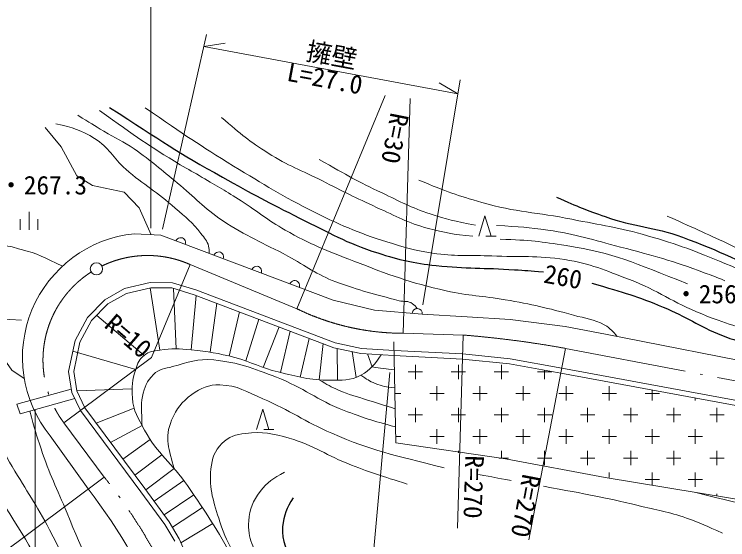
# Model space of a CAD drawing. Units: millimetres, scale not verified. Extents: x 40000 to 680000, y 20000 to 380000.
# Drawn here: x 83536 to 153805, y 288938 to 340697 of the extents above; entities that cross this region are included whole.
import ezdxf
from ezdxf.enums import TextEntityAlignment as Align

# ---------------------------------------------------------------- set-up
doc = ezdxf.new("R2010")
doc.units = ezdxf.units.MM
doc.header["$LTSCALE"] = 1000
doc.linetypes.add('DASHED', pattern=[7.5, 6, -1.5])
doc.linetypes.add('LONG_DASHED_DOTTED', pattern=[15.25, 12, -1.5, 0.25, -1.5])
for name, color, linetype, lineweight in [('M-BGD', 7, 'Continuous', 13), ('M-BMK', 2, 'LONG_DASHED_DOTTED', 13), ('M-STR-HTXT', 7, 'Continuous', 13)]:
    doc.layers.add(name, color=color, linetype=linetype, lineweight=lineweight)
doc.styles.add('ＭＳ ゴシック', font='')
doc.styles.get('ＭＳ ゴシック').set_extended_font_data('MS Gothic')

msp = doc.modelspace()

# ---------------------------------------------------------------- linework, layer by layer
at = {"layer": 'M-BGD'}
for p, q in [((84997, 319473), (84997, 321223)), ((84122, 319473), (84122, 320523)), ((85872, 319473), (85872, 320523)), ((129291, 318832), (129891, 320832)), ((129891, 320832), (130491, 318832)), ((129991, 318832), (130991, 318832)), ((97866, 307614), (96928, 313752)), ((99467, 307736), (99230, 313688)), ((100965, 307635), (101439, 313003)), ((102837, 307409), (103479, 312230)), ((104711, 307028), (105703, 311386)), ((96320, 307099), (91659, 311041)), ((106330, 306557), (107626, 310656)), ((108061, 305902), (109618, 309901)), ((109763, 305408), (110711, 309486)), ((111707, 304953), (112590, 308773)), ((113556, 304687), (113949, 308258)), ((115362, 304653), (115345, 307784)), ((95495, 305720), (89309, 307511)), ((117194, 304927), (116820, 307470)), ((118777, 305968), (118334, 307247)), ((123037, 306178), (123037, 304764)), ((127280, 306178), (127280, 304764)), ((131522, 306178), (131522, 304764)), ((122330, 305471), (123744, 305471)), ((126573, 305471), (127987, 305471)), ((130815, 305471), (132229, 305471)), ((135058, 305471), (136472, 305471)), ((135765, 305628), (135765, 304764)), ((95155, 303818), (89685, 303591)), ((125158, 304056), (125158, 302642)), ((129401, 304056), (129401, 302642)), ((133644, 304056), (133644, 302642)), ((137886, 304056), (137886, 302642)), ((142129, 304056), (142129, 302642)), ((146372, 303672), (146372, 302642)), ((121022, 303349), (121623, 303349)), ((124451, 303349), (125866, 303349)), ((128694, 303349), (130108, 303349)), ((132937, 303349), (134351, 303349)), ((137179, 303349), (138593, 303349)), ((141422, 303349), (142836, 303349)), ((145664, 303349), (147079, 303349)), ((150614, 302890), (150614, 302642)), ((83783, 302288), (84120, 301352)), ((95334, 301900), (91612, 300414)), ((107406, 299803), (108006, 301803)), ((108006, 301803), (108606, 299803)), ((123037, 301935), (123037, 300521)), ((127280, 301935), (127280, 300521)), ((131522, 301935), (131522, 300521)), ((135765, 301935), (135765, 300521)), ((140008, 301935), (140008, 300521)), ((144250, 301935), (144250, 300521)), ((148493, 301935), (148493, 300521)), ((152736, 301935), (152736, 300521)), ((122330, 301228), (123744, 301228)), ((126573, 301228), (127987, 301228)), ((130815, 301228), (132229, 301228)), ((135058, 301228), (136472, 301228)), ((139301, 301228), (140715, 301228)), ((143543, 301228), (144957, 301228)), ((147786, 301228), (149200, 301228)), ((152028, 301228), (153443, 301228)), ((96117, 300204), (93021, 298518)), ((108106, 299803), (109106, 299803)), ((125158, 299814), (125158, 298400)), ((129401, 299814), (129401, 298400)), ((133644, 299814), (133644, 298400)), ((137886, 299814), (137886, 298400)), ((142129, 299814), (142129, 298400)), ((146372, 299814), (146372, 298400)), ((150614, 299814), (150614, 298400)), ((87080, 299161), (90822, 293943)), ((96920, 298813), (94230, 296890)), ((121105, 299107), (121623, 299107)), ((124451, 299107), (125866, 299107)), ((128694, 299107), (130108, 299107)), ((132937, 299107), (134351, 299107)), ((137179, 299107), (138593, 299107)), ((141422, 299107), (142836, 299107)), ((145664, 299107), (147079, 299107)), ((149907, 299107), (151321, 299107)), ((98069, 297306), (95424, 295283)), ((127280, 297692), (127280, 297486)), ((131522, 297692), (131522, 296961)), ((135765, 297692), (135765, 296278)), ((140008, 297692), (140008, 296278)), ((144250, 297692), (144250, 296278)), ((148493, 297692), (148493, 296278)), ((152736, 297692), (152736, 296278)), ((131294, 296985), (132229, 296985)), ((135058, 296985), (136472, 296985)), ((139301, 296985), (140715, 296985)), ((143543, 296985), (144957, 296985)), ((147786, 296985), (149200, 296985)), ((152028, 296985), (153443, 296985)), ((99282, 295942), (96497, 293838)), ((142129, 295571), (142129, 295082)), ((146372, 295571), (146372, 294357)), ((150614, 295571), (150614, 294157)), ((100233, 294777), (97316, 292736)), ((145664, 294864), (147079, 294864)), ((149907, 294864), (151321, 294864)), ((101227, 293357), (98307, 291375)), ((152736, 293450), (152736, 293271)), ((102071, 292105), (99111, 290168)), ((103076, 290546), (99953, 288634))]:
    msp.add_line(p, q, dxfattribs=at)
at = {"layer": 'M-BGD', "linetype": 'DASHED'}
for p, q in [((83783, 302288), (89150, 303785)), ((84120, 301352), (89487, 302849))]:
    msp.add_line(p, q, dxfattribs=at)
for points in [[(86565, 329558), (88139, 327653), (89685, 324781), (91231, 323843), (94350, 323180), (95841, 321634), (97017, 318983)], [(75004, 319667), (81837, 307699), (83287, 305629), (84517, 304813)]]:
    msp.add_lwpolyline(points, dxfattribs=at)
at = {"layer": 'M-BGD'}
for points in [[(95362, 319080), (97957, 318928), (114943, 312537), (119001, 311543), (123722, 311171)], [(99339, 288785), (98373, 290441), (95998, 293671), (90055, 301672), (89202, 303440), (88889, 305520), (89534, 308575), (90748, 310820), (92442, 312569), (94393, 313673), (96914, 314262), (99123, 314244), (101423, 313544), (115153, 308336), (117748, 307783), (120940, 307588), (127705, 307234), (132380, 306762), (137454, 305825), (177788, 298390)], [(102839, 282167), (99784, 289013), (98791, 290716), (96400, 293969), (90484, 301932), (89686, 303589), (89397, 305505), (90008, 308401), (91155, 310522), (92751, 312169), (94576, 313202), (96970, 313762), (99046, 313744), (101262, 313071), (115012, 307855), (117681, 307287), (120912, 307089), (127667, 306735), (132310, 306267), (137363, 305333), (177712, 297896)], [(123722, 311171), (128153, 310881), (132377, 310632), (137802, 309928), (141777, 309183), (175186, 302616), (182001, 301860), (186970, 301667), (193831, 301901), (207621, 303275), (213612, 303496), (219326, 303358), (224875, 302281), (230507, 300707), (257158, 292779)], [(280661, 309171), (281729, 303249), (281953, 296014), (280524, 288560), (277418, 283652), (273815, 280485), (269405, 277938), (264575, 276684), (260786, 277056), (248363, 281715), (235381, 285877), (224634, 288300), (216808, 289231), (208825, 289339), (201030, 288424), (192706, 288237), (181153, 288921), (172208, 290039), (141740, 295055), (131925, 296918), (121117, 298471), (120924, 308431)]]:
    msp.add_lwpolyline(points, dxfattribs=at)
for centre, radius, start, end in [((96598, 306885), 12258, 95.78722, 219.05766), ((99914, 318192), 500, 339.3802, 159.3802), ((103658, 316783), 500, 339.3802, 159.3802), ((107402, 315375), 500, 339.3802, 159.3802), ((111145, 313966), 500, 339.3802, 159.3802), ((123223, 311210), 500, 355.48601, 175.48601), ((39611, 255071), 64294, 23.375, 37.20021)]:
    msp.add_arc(centre, radius, start, end, dxfattribs=at)
for points, knots in [([(91936, 331205), (95676, 328581), (96670, 327782), (99887, 325877), (100723, 325382), (101203, 325127), (102041, 324635), (103550, 323747), (104403, 323260), (105878, 322316), (107588, 321220), (108445, 320445), (110212, 319445), (112736, 318015), (114268, 317419), (116976, 316380), (120466, 315041), (122439, 314268), (126087, 313454), (128325, 312954), (129634, 312978), (131893, 312580), (134547, 312112), (136025, 311778), (138620, 311052), (139829, 310714), (140592, 310703), (141685, 310086), (141980, 309919), (142128, 309793), (142375, 309561), (142605, 309346), (142682, 309251), (142912, 308960)], [0, 0, 0, 0, 1, 1, 1, 2, 2, 2, 3, 3, 3, 4, 4, 4, 5, 5, 5, 6, 6, 6, 7, 7, 7, 8, 8, 8, 9, 9, 9, 10, 10, 10, 11, 11, 11, 11]), ([(96412, 331493), (100525, 328665), (101652, 327873), (105136, 325751), (108201, 323884), (109906, 322804), (113115, 321196), (116004, 319747), (117703, 319063), (120789, 318104), (122458, 317585), (123418, 317329), (125151, 317110), (127250, 316845), (128449, 316985), (130562, 316889), (133377, 316761), (134985, 316970), (137768, 316530), (140332, 316125), (141694, 315498), (144118, 314570), (146996, 313468), (148380, 312323), (151240, 311174), (153601, 310226), (154984, 309854), (157397, 309048), (160366, 308057), (162079, 307645), (165016, 306564), (166804, 305906), (167721, 305321), (169516, 304686), (171304, 304055), (172398, 304014), (174237, 303555), (175209, 303312), (175746, 303147), (176722, 302920), (176990, 302857), (177171, 302913), (177412, 302782), (177641, 302657), (177729, 302541), (177890, 302316)], [0, 0, 0, 0, 1, 1, 1, 2, 2, 2, 3, 3, 3, 4, 4, 4, 5, 5, 5, 6, 6, 6, 7, 7, 7, 8, 8, 8, 9, 9, 9, 10, 10, 10, 11, 11, 11, 12, 12, 12, 13, 13, 13, 14, 14, 14, 15, 15, 15, 15]), ([(89790, 330743), (91028, 329972), (91349, 329774), (92357, 329169), (93514, 328476), (94227, 328193), (95339, 327430), (97086, 326230), (97960, 325413), (99604, 324076), (101351, 322655), (102163, 321641), (104035, 320390), (106424, 318794), (107966, 318234), (110495, 316870), (112336, 315878), (113255, 315070), (115216, 314344), (117592, 313466), (118978, 313126), (121428, 312481), (121940, 312346), (122335, 312516), (122753, 312191), (122961, 312029), (123062, 311929), (123209, 311694)], [0, 0, 0, 0, 1, 1, 1, 2, 2, 2, 3, 3, 3, 4, 4, 4, 5, 5, 5, 6, 6, 6, 7, 7, 7, 8, 8, 8, 9, 9, 9, 9]), ([(103945, 330535), (105969, 328792), (106633, 328228), (108542, 327015), (110520, 325758), (111787, 325331), (113884, 324282), (115961, 323244), (117108, 322626), (119226, 321673), (121184, 320793), (122245, 320160), (124319, 319603), (125997, 319153), (126677, 319048), (128700, 318830)], [0, 0, 0, 0, 1, 1, 1, 2, 2, 2, 3, 3, 3, 4, 4, 4, 5, 5, 5, 5]), ([(87636, 329915), (89352, 329506), (90098, 329313), (91446, 328465), (92870, 327571), (93242, 326546), (94511, 325442), (96345, 323848), (97583, 323208), (99397, 321591), (100431, 320670), (101112, 320228), (101923, 319106), (102255, 318648), (102553, 318418), (102669, 317864), (102727, 317584), (102746, 317446), (102726, 317134)], [0, 0, 0, 0, 1, 1, 1, 2, 2, 2, 3, 3, 3, 4, 4, 4, 5, 5, 5, 6, 6, 6, 6]), ([(113571, 326385), (116474, 324749), (117281, 324267), (119755, 323100), (121585, 322237), (122582, 321663), (124503, 321029), (126202, 320469), (126865, 320326), (128948, 319925)], [0, 0, 0, 0, 1, 1, 1, 2, 2, 2, 3, 3, 3, 3]), ([(123382, 324352), (126216, 323191), (127121, 322871), (129594, 322158), (132977, 321181), (135003, 321192), (138456, 320501), (141377, 319917), (143047, 319710), (145910, 318886), (148949, 318012), (150605, 317354), (153529, 316153), (157205, 314644), (159101, 313426), (162764, 311888), (166479, 310328), (168600, 309546), (172413, 308244), (175609, 307152), (177390, 306452), (180695, 305759), (183183, 305237), (184618, 305129), (187155, 304972), (190142, 304787), (191826, 304811), (194816, 304931), (198466, 305077), (200483, 305609), (204134, 305718), (207079, 305805), (208731, 305624), (211671, 305428), (215082, 305199), (216994, 304995), (220367, 304434), (222013, 304160), (222983, 304139), (224549, 303564), (225351, 303270), (225906, 303229), (226537, 302653), (226935, 302290), (227102, 302084), (227400, 301576)], [0, 0, 0, 0, 1, 1, 1, 2, 2, 2, 3, 3, 3, 4, 4, 4, 5, 5, 5, 6, 6, 6, 7, 7, 7, 8, 8, 8, 9, 9, 9, 10, 10, 10, 11, 11, 11, 12, 12, 12, 13, 13, 13, 14, 14, 14, 15, 15, 15, 15]), ([(147846, 320815), (150956, 319415), (151757, 319063), (154244, 317896), (155760, 317184), (156581, 316725), (158116, 316053), (160231, 315127), (161448, 314684), (163610, 313872), (168089, 312190), (170610, 311271), (175149, 309759), (177744, 308894), (179188, 308367), (181830, 307660), (183784, 307138), (184864, 306646), (186883, 306528), (190871, 306296), (193118, 306704), (197097, 307053), (199906, 307299), (201461, 307650), (204275, 307826), (208559, 308094), (210975, 308024), (215263, 307854), (219034, 307704), (221154, 307612), (224898, 307136), (226337, 306953), (227135, 306771), (228542, 306418), (231317, 305723), (232831, 305160), (235499, 304127), (238511, 302960), (240159, 302198), (243064, 300786), (244947, 299871), (245923, 299205), (247785, 298246), (249748, 297235), (250873, 296718), (252837, 295706), (253887, 295165), (254460, 294831), (255515, 294298), (256223, 293941), (256747, 293949), (257357, 293440), (257707, 293148), (257856, 293002), (258162, 292592)], [0, 0, 0, 0, 1, 1, 1, 2, 2, 2, 3, 3, 3, 4, 4, 4, 5, 5, 5, 6, 6, 6, 7, 7, 7, 8, 8, 8, 9, 9, 9, 10, 10, 10, 11, 11, 11, 12, 12, 12, 13, 13, 13, 14, 14, 14, 15, 15, 15, 16, 16, 16, 17, 17, 17, 18, 18, 18, 18]), ([(131035, 319881), (133403, 319772), (134125, 319701), (136087, 319426), (138931, 319027), (140473, 318499), (143251, 317769), (146507, 316914), (148339, 316423), (151492, 315243), (152288, 314945), (152563, 314854), (153521, 314456)], [0, 0, 0, 0, 1, 1, 1, 2, 2, 2, 3, 3, 3, 4, 4, 4, 4]), ([(131405, 318545), (134389, 318450), (135378, 318306), (137893, 317910), (142727, 317148), (144497, 316231), (149847, 314155)], [0, 0, 0, 0, 1, 1, 1, 2, 2, 2, 2]), ([(100070, 256849), (97724, 261850), (96921, 263322), (95494, 267692), (94635, 270324), (94428, 271882), (93562, 274511), (92859, 276643), (92417, 277825), (91546, 279894), (89883, 283850), (89023, 286111), (87012, 289902), (85687, 292400), (84781, 293709), (83340, 296141), (81888, 298592), (81025, 299935), (79613, 302408), (78759, 303905), (77993, 304626), (77487, 306273), (77068, 307640), (76858, 308462), (76926, 309890), (76986, 311166), (76986, 311966), (77588, 313092), (78079, 314010), (78603, 314362), (79300, 315135), (79746, 315630), (80037, 315869), (80478, 316368), (80848, 316786), (80916, 317155), (81361, 317491), (81715, 317758), (81986, 317859), (82429, 317878), (83139, 317907), (83524, 317696), (84214, 317528), (85879, 317124), (86459, 316755), (88282, 315890)], [0, 0, 0, 0, 1, 1, 1, 2, 2, 2, 3, 3, 3, 4, 4, 4, 5, 5, 5, 6, 6, 6, 7, 7, 7, 8, 8, 8, 9, 9, 9, 10, 10, 10, 11, 11, 11, 12, 12, 12, 13, 13, 13, 14, 14, 14, 15, 15, 15, 15]), ([(71579, 311112), (72896, 307377), (73416, 306149), (74996, 303161), (77135, 299113), (79339, 297476), (81766, 293595), (84294, 289552), (85858, 287321), (87667, 282911), (89141, 279318), (89720, 277192), (90587, 273407), (91131, 271031), (90999, 269608), (91643, 267257), (92152, 265400), (92397, 264717), (93258, 262598)], [0, 0, 0, 0, 1, 1, 1, 2, 2, 2, 3, 3, 3, 4, 4, 4, 5, 5, 5, 6, 6, 6, 6]), ([(119686, 307164), (119031, 306198), (118652, 305679), (117674, 305150), (116614, 304578), (115835, 304659), (114630, 304653), (112616, 304644), (111499, 305004), (109537, 305461), (107818, 305862), (106957, 306440), (105251, 306890), (103608, 307323), (102656, 307468), (100965, 307635), (99760, 307754), (99063, 307792), (97866, 307614), (97236, 307521), (96818, 307495), (96320, 307099), (95829, 306709), (95702, 306313), (95495, 305720), (95129, 304675), (95127, 304009), (95179, 302903), (95240, 301585), (95749, 300905), (96370, 299742), (97642, 297362), (99058, 296494), (100594, 294275), (102499, 291525), (103520, 289942), (105129, 287008), (106116, 285208), (106301, 284016), (107303, 282225), (108575, 279951), (109238, 278624), (110844, 276572), (111912, 275207), (112548, 274442), (113887, 273342), (115183, 272278), (116024, 271795), (117552, 271106), (119478, 270237), (120747, 270287), (122770, 269677), (125944, 268721), (127678, 268047), (130845, 267068), (134491, 265942), (135682, 265613), (140225, 264335)], [0, 0, 0, 0, 1, 1, 1, 2, 2, 2, 3, 3, 3, 4, 4, 4, 5, 5, 5, 6, 6, 6, 7, 7, 7, 8, 8, 8, 9, 9, 9, 10, 10, 10, 11, 11, 11, 12, 12, 12, 13, 13, 13, 14, 14, 14, 15, 15, 15, 16, 16, 16, 17, 17, 17, 18, 18, 18, 19, 19, 19, 19]), ([(96117, 300204), (96113, 300343), (96113, 300380), (96112, 300492), (96097, 301495), (95982, 302074), (96167, 303060), (96341, 303984), (96592, 304535), (97244, 305213), (97794, 305784), (98356, 305776), (99121, 305986), (100670, 306412), (101582, 306813), (103179, 306649), (105673, 306392), (107022, 305832), (109363, 304937), (112066, 303904), (113314, 302712), (116017, 301679), (117960, 300937), (118689, 300700), (121086, 300049)], [0, 0, 0, 0, 1, 1, 1, 2, 2, 2, 3, 3, 3, 4, 4, 4, 5, 5, 5, 6, 6, 6, 7, 7, 7, 8, 8, 8, 8]), ([(118777, 305968), (119305, 305875), (119449, 305849), (119882, 305793), (120308, 305737), (120451, 305725), (120977, 305681)], [0, 0, 0, 0, 1, 1, 1, 2, 2, 2, 2]), ([(117674, 305150), (118260, 304725), (118494, 304575), (119081, 304330), (119793, 304032), (120140, 304011), (121011, 303912)], [0, 0, 0, 0, 1, 1, 1, 2, 2, 2, 2]), ([(113556, 304687), (114414, 304168), (114696, 304019), (115465, 303667), (116541, 303175), (117211, 303068), (118336, 302701), (119394, 302356), (119733, 302250), (121052, 301840)], [0, 0, 0, 0, 1, 1, 1, 2, 2, 2, 3, 3, 3, 3]), ([(99282, 295942), (98782, 297789), (98287, 299004), (99036, 300713), (99540, 301863), (100001, 302511), (101024, 303239), (101957, 303903), (102653, 304223), (103798, 304191), (105532, 304143), (106429, 303510), (108022, 302825), (110747, 301653), (112089, 300601), (114814, 299429), (118963, 297643), (120670, 297334), (125870, 296033)], [0, 0, 0, 0, 1, 1, 1, 2, 2, 2, 3, 3, 3, 4, 4, 4, 5, 5, 5, 6, 6, 6, 6]), ([(85066, 301616), (85534, 299843), (85697, 299339), (86170, 297901), (87006, 295360), (87720, 294026), (88737, 291552), (90358, 287611), (91368, 285446), (92947, 281489), (93941, 278998), (94410, 277569), (95349, 275056), (96341, 272403), (96726, 270847), (97889, 268265), (99363, 264993), (100278, 263185), (102168, 260134), (103796, 257508), (104452, 256603), (106696, 253647)], [0, 0, 0, 0, 1, 1, 1, 2, 2, 2, 3, 3, 3, 4, 4, 4, 5, 5, 5, 6, 6, 6, 7, 7, 7, 7]), ([(107135, 282534), (107047, 283364), (107032, 283592), (106920, 284264), (106867, 284582), (106898, 284778), (106773, 285074), (106361, 286049), (105763, 286395), (105282, 287338), (104631, 288614), (104219, 289321), (103791, 290688), (103174, 292664), (102706, 293854), (102908, 295915), (103012, 296975), (103232, 297673), (103994, 298418), (104698, 299107), (105335, 299291), (106313, 299412), (107993, 299618), (108990, 299391), (110620, 298933), (113126, 298228), (114306, 297218), (116739, 296292), (118862, 295484), (119603, 295242), (122242, 294415)], [0, 0, 0, 0, 1, 1, 1, 2, 2, 2, 3, 3, 3, 4, 4, 4, 5, 5, 5, 6, 6, 6, 7, 7, 7, 8, 8, 8, 9, 9, 9, 10, 10, 10, 10]), ([(110153, 295595), (109028, 294970), (108463, 294652), (107751, 293690), (107028, 292715), (106727, 292001), (106633, 290791), (106496, 289041), (107135, 288057), (107916, 286485), (109068, 284166), (110537, 283404), (112057, 281308), (113585, 279202), (114175, 277836), (115743, 275759), (117112, 273946), (117921, 272919), (119666, 271464), (120328, 270913), (120774, 270697), (121536, 270297), (122397, 269846), (122749, 269732), (123836, 269350)], [0, 0, 0, 0, 1, 1, 1, 2, 2, 2, 3, 3, 3, 4, 4, 4, 5, 5, 5, 6, 6, 6, 7, 7, 7, 8, 8, 8, 8]), ([(135657, 294211), (140137, 293373), (141361, 293186), (144968, 292306), (146843, 291849), (147932, 291709), (149751, 291064), (151165, 290562), (151674, 290344), (153291, 289573)], [0, 0, 0, 0, 1, 1, 1, 2, 2, 2, 3, 3, 3, 3]), ([(150663, 293586), (156352, 292206), (157803, 291868), (162364, 290702), (164241, 290221), (165328, 290070), (167168, 289459), (170546, 288338), (171717, 287420), (175243, 285235)], [0, 0, 0, 0, 1, 1, 1, 2, 2, 2, 3, 3, 3, 3])]:
    msp.add_open_spline(points, degree=3, knots=knots, dxfattribs=at)
at = {"layer": 'M-BGD', "lineweight": 25}
for points, knots in [([(92911, 331519), (98162, 328124), (99588, 327140), (104051, 324644), (106975, 323009), (108629, 322118), (111629, 320627), (114579, 319161), (116192, 318190), (119331, 317190), (121523, 316493), (122801, 316194), (125088, 315948), (128083, 315625), (129784, 315739), (132790, 315534), (133906, 315457), (134263, 315435), (135647, 315327)], [0, 0, 0, 0, 1, 1, 1, 2, 2, 2, 3, 3, 3, 4, 4, 4, 5, 5, 5, 6, 6, 6, 6]), ([(136939, 322681), (139159, 321693), (139837, 321432), (141743, 320762), (144637, 319744), (146448, 319787), (149335, 318746), (153113, 317385), (155082, 316251), (158804, 314743), (164244, 312540), (167263, 311220), (172801, 309277), (175543, 308315), (177052, 307656), (179882, 307000), (182976, 306282), (184705, 305695), (187875, 305509), (189782, 305397), (190856, 305578), (192761, 305716), (195225, 305894), (196591, 306164), (199056, 306337), (202174, 306556), (203922, 306760), (207048, 306751), (212073, 306737), (214885, 306411), (219886, 305923), (222973, 305622), (224728, 305529), (227754, 304846), (230357, 304259), (231812, 303886), (234338, 303024), (235791, 302528), (236292, 302354), (238024, 301657)], [0, 0, 0, 0, 1, 1, 1, 2, 2, 2, 3, 3, 3, 4, 4, 4, 5, 5, 5, 6, 6, 6, 7, 7, 7, 8, 8, 8, 9, 9, 9, 10, 10, 10, 11, 11, 11, 12, 12, 12, 13, 13, 13, 13]), ([(140410, 314209), (143753, 313235), (144772, 312962), (147449, 311848), (149754, 310890), (150893, 310013), (153206, 309074), (155458, 308159), (156909, 308189), (159169, 307293), (160435, 306791), (161144, 306495), (162339, 305844), (162684, 305655), (162912, 305592), (163204, 305328), (163376, 305173), (163445, 305103), (163606, 304892)], [0, 0, 0, 0, 1, 1, 1, 2, 2, 2, 3, 3, 3, 4, 4, 4, 5, 5, 5, 6, 6, 6, 6]), ([(110999, 293074), (110363, 292001), (110076, 291398), (109964, 290216), (109823, 288728), (110462, 287926), (110999, 286531), (111755, 284565), (112484, 283598), (113525, 281768), (114760, 279599), (115209, 278194), (116838, 276302), (117804, 275180), (118552, 274747), (119737, 273859), (120800, 273062), (121447, 272673), (122636, 272078), (123504, 271643), (123830, 271501), (124913, 271084)], [0, 0, 0, 0, 1, 1, 1, 2, 2, 2, 3, 3, 3, 4, 4, 4, 5, 5, 5, 6, 6, 6, 7, 7, 7, 7])]:
    msp.add_open_spline(points, degree=3, knots=knots, dxfattribs=at)
at = {"layer": 'M-BGD'}
msp.add_open_spline([(129252, 295371), (130867, 295067), (130867, 295067), (132482, 294763)], degree=3, dxfattribs=at)
at = {"layer": 'M-BMK'}
for p, q in [((100856, 316044), (111354, 311696)), ((121852, 309274), (127760, 309101)), ((137829, 307786), (174820, 300705)), ((88421, 300456), (92396, 295114))]:
    msp.add_line(p, q, dxfattribs=at)
at = {"layer": 'M-BMK', "linetype": 'Continuous'}
msp.add_circle((91627, 315619), 600, dxfattribs=at)
at = {"layer": 'M-BMK'}
for centre, radius, start, end in [((96665, 306634), 10302, 65.99492, 115.94185), ((96665, 306634), 10302, 122.61679, 216.84447), ((121873, 333322), 24048, 244.06106, 269.94971), ((119358, 205537), 103905, 79.75998, 85.36209), ((51965, 262715), 51811, 20.91834, 38.70614)]:
    msp.add_arc(centre, radius, start, end, dxfattribs=at)
at = {"layer": 'M-STR-HTXT'}
for p, q in [((96970, 319615), (96970, 344912)), ((98119, 319514), (102467, 338708)), ((102201, 337532), (104295, 337854)), ((102201, 337532), (127213, 332876)), ((123773, 312060), (127438, 334236)), ((127213, 332876), (125375, 333930)), ((111354, 311696), (120050, 332691)), ((121852, 309274), (122527, 332413)), ((100856, 316044), (97063, 306888)), ((84264, 310569), (81076, 310735)), ((127760, 309101), (127204, 290084)), ((137829, 307786), (134222, 288941)), ((88421, 300456), (97063, 306888)), ((120512, 305414), (118716, 285396)), ((92396, 295114), (72501, 280308))]:
    msp.add_line(p, q, dxfattribs=at)
msp.add_lwpolyline([(85579, 301757), (85579, 261055), (60826, 261055)], dxfattribs=at)

# ---------------------------------------------------------------- texts
at = {"layer": 'M-BGD', "style": 'ＭＳ ゴシック'}
for s, p in [('・267.3', (86340, 323866)), ('・256.1', (152819, 313140))]:
    msp.add_text(s, height=1833, dxfattribs=at).set_placement(p, align=Align.MIDDLE_CENTER)
msp.add_text('260', height=1833, rotation=349.695, dxfattribs=at).set_placement((137591, 314845), align=Align.MIDDLE_CENTER)
at = {"layer": 'M-STR-HTXT', "style": 'ＭＳ ゴシック'}
for s, rotation, p in [('擁壁', 349.455, (114539, 335235)), ('R=270', 268.327, (127324, 294178))]:
    msp.add_text(s, height=1833, rotation=rotation, dxfattribs=at).set_placement(p, align=Align.BOTTOM_CENTER)
for s, rotation, p in [('L=27.0', 349.455, (114299, 335280)), ('R=30', 258.93, (121942, 328294)), ('R=10', 319.236, (95372, 309701)), ('R=270', 259.163, (134826, 292098))]:
    msp.add_text(s, height=1833, rotation=rotation, dxfattribs=at).set_placement(p, align=Align.TOP_CENTER)

doc.saveas('drawing.dxf')
